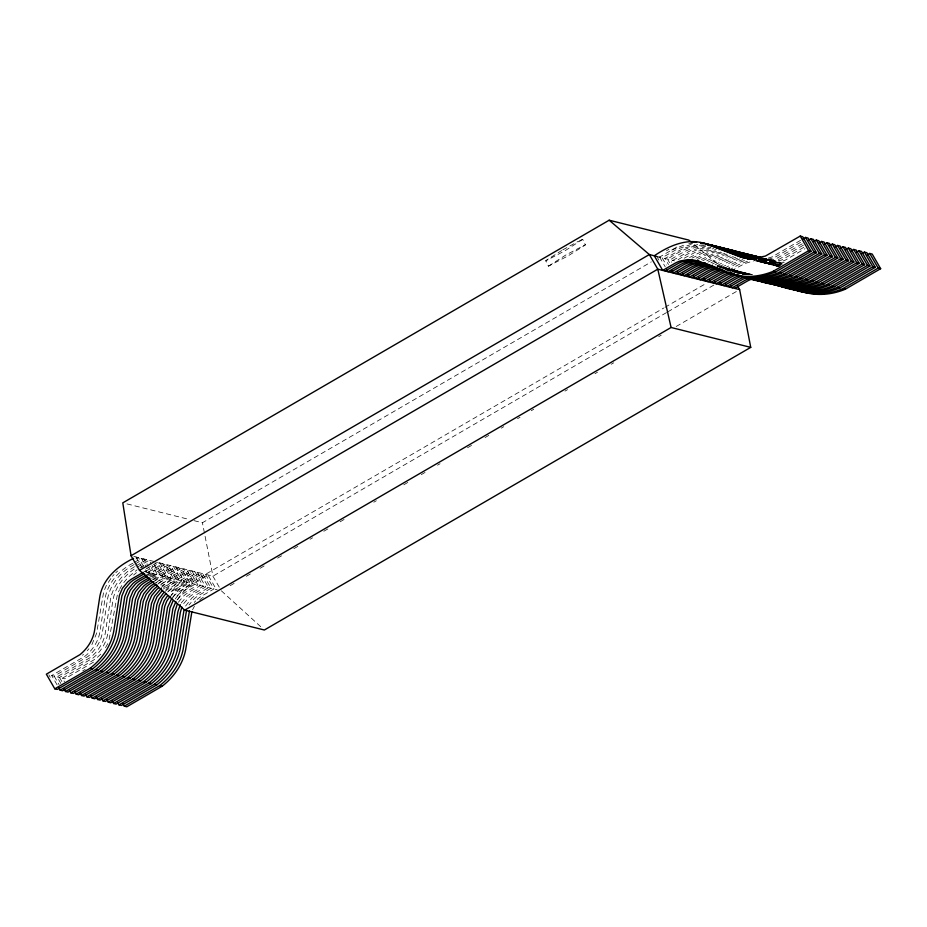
<?xml version="1.0" encoding="UTF-8"?>
<svg xmlns="http://www.w3.org/2000/svg" width="927" height="927" viewBox="0 0 927 927"><rect width="100%" height="100%" fill="white"/><g stroke="black" fill="none" stroke-linecap="round" stroke-linejoin="round"><path stroke-width="0.7" stroke-dasharray="4.63 3.48" d="M117.277 595.088L108.772 641.333M118.494 591.855L119.49 589.734M192.584 609.746L194.392 606.27M107.833 643.605L104.056 650.117M119.989 588.68L121.75 585.586M185.597 606.038L191.796 598.124A30.556 30.475 -76 0 1 196.825 594.474L208.61 587.625L200.162 572.99C188.691 579.143 176.721 586.061 169.884 597.602M91.889 644.613L96.605 633.338L103.697 591.704L106.42 585.285L111.692 577.289M579.56 240.661L582.701 239.375L585.389 244.995L568.378 255.69L548.46 266.176L545.783 260.557L561.6 250.568M548.46 266.176L565.771 255.041L585.69 244.543M582.701 239.375L565.389 250.522L545.482 261.008M172.352 598.216C179.189 586.675 191.159 579.757 202.631 573.616L211.078 588.239L199.293 595.088A30.556 30.475 -76 0 0 194.264 598.738L189.05 604.937M175.226 598.935L181.959 590.337L193.372 581.391L663.709 308.054M177.694 599.549C184.531 588.008 196.512 581.102 207.984 574.949L216.42 589.572M178.343 602.26L183.569 596.073A30.556 30.475 -76 0 1 188.598 592.411L200.383 585.574L191.935 570.939L176.964 579.769L165.91 589.676M181.228 602.979L186.443 596.791A30.556 30.475 -76 0 1 191.483 593.129L203.256 586.293L194.821 571.658L176.814 582.701L166.547 593.268M183.697 603.604L188.911 597.405A30.556 30.475 -76 0 1 193.952 593.755L205.724 586.907L197.289 572.272L179.282 583.315L169.015 593.883M123.766 582.585L128.482 576.988L137.069 569.804M176.999 599.989L181.101 595.458A30.556 30.475 -76 0 1 186.13 591.797L197.915 584.949L189.467 570.325L174.496 579.155L163.442 589.062M87.242 650.742L88.922 648.773M112.434 576.327L114.079 574.508M161.391 587.428L171.622 578.436L186.594 569.607L195.029 584.23L183.256 591.078A30.556 30.475 -76 0 0 178.216 594.74L175.365 597.683M172.897 597.058L175.748 594.126A30.556 30.475 -76 0 1 180.788 590.464L192.561 583.616L184.125 568.993L169.154 577.822L160.568 584.995M194.288 602.399L195.655 600.893M100.811 654.126L96.014 658.645L62.399 678.193L64.508 681.843M115.805 572.735L117.59 571.02M156.118 582.805L163.801 576.49L178.772 567.66L187.219 582.283L175.435 589.132A30.556 30.475 -76 0 0 170.406 592.782M157.694 584.277L166.269 577.104L181.24 568.274L189.687 582.898L177.903 589.746A30.556 30.475 -76 0 0 172.874 593.396L171.391 594.833M133.627 575.03L136.501 572.631M152.549 579.757L158.459 575.146L173.43 566.316L181.866 580.951L170.093 587.788A30.556 30.475 -76 0 0 165.052 591.449M155.018 580.372L160.927 575.771L175.898 566.93L184.334 581.565L172.561 588.413A30.556 30.475 -76 0 0 167.52 592.063M82.445 655.262L83.5 654.392M134.183 569.085C123.465 576.351 115.029 587.625 112.874 600.569L107.799 633.384C106.327 643.071 100.684 651.808 93.14 657.927L59.513 677.475L57.045 676.849L61.263 684.172M147.196 575.296L165.203 564.265L173.639 578.888L161.866 585.737M150.07 576.015L168.077 564.983L176.524 579.607L164.739 586.455A30.556 30.475 -76 0 0 162.978 587.567M152.538 576.64L170.545 565.597L178.992 580.232L167.208 587.069A30.556 30.475 -76 0 0 163.766 589.398M134.542 566.698C122.445 573.836 112.758 585.887 110.406 599.943L105.33 632.77C103.859 642.457 98.216 651.194 90.672 657.313L57.045 676.849M144.879 571.762L159.85 562.932L168.297 577.556L156.512 584.404M147.764 572.48L162.735 563.651L171.171 578.274L159.398 585.122M136.026 559.004L138.459 557.59L144.797 568.564M666.455 250.754L668.888 249.34M132.839 563.245C119.131 570.302 107.636 583.071 105.052 598.61L99.977 631.426C98.505 641.125 92.874 649.862 85.319 655.98L51.703 675.516L57.323 685.273M134.056 562.538L141.344 558.309L146.269 566.837M194.033 520.65L202.422 522.747L651.287 261.901M658.784 257.532L678.796 245.91M134.091 564.566C120.892 571.611 110.035 584.195 107.52 599.224L102.445 632.052C100.973 641.739 95.342 650.476 87.787 656.594L54.172 676.131L51.703 675.516M135.307 563.859L143.812 558.923L148.03 566.235M135.759 565.991L146.686 559.641L148.088 562.086M137.011 567.312L149.154 560.256L151.263 563.917M139.896 568.031L147.173 563.801M672.782 260.406L691.287 250.22L705.54 246.547M146.454 568.668L157.381 562.318L165.829 576.942L155.226 583.106M678.089 259.711C687.996 253.453 698.819 247.544 710.812 247.092M684.207 258.204L696.629 251.553L710.882 247.88M689.514 257.521L703.014 250.974L713.767 248.598M147.428 574.3L149.78 572.932L146.964 568.054M691.982 258.135L705.482 251.588L716.235 249.224M148.714 575.609L152.248 573.546L148.737 567.451M696.073 258.146L708.355 252.306L719.109 249.942M150.417 577.011L155.133 574.265L150.904 566.953M697.324 259.467L707.324 254.23L717.973 251.078M151.715 578.309L157.602 574.891L151.97 565.134M701.426 259.479L713.709 253.639L724.462 251.275M153.407 579.711L160.475 575.609L154.149 564.636M702.678 260.8L712.678 255.562L722.133 252.677M153.523 581.692L162.943 576.223L155.203 562.816M706.768 260.811L715.551 256.281L725.007 253.395M708.019 262.144L718.019 256.895L727.475 254.021M710.905 262.862L720.905 257.613L727.962 255.261M712.156 264.183L719.955 259.78L730.43 255.875M715.041 264.902L722.84 260.499L733.303 256.605M717.51 265.516L725.308 261.113L735.771 257.219M719.167 266.941L728.182 261.831L737.475 258.285M721.635 267.555L730.65 262.445L739.943 258.9M724.52 268.274L733.535 263.164L742.817 259.618M725.771 269.595L736.003 263.789L745.285 260.232M664.96 307.335L706.27 283.326M728.645 270.313L738.877 264.508L749.352 260.603M731.113 270.927L744.763 263.569L754.219 260.696M666.513 312.584L212.92 576.177L156.339 562.052M667.764 311.854L713.999 284.983M800.58 240.313L771.936 256.964L765.644 258.888L758.031 259.884M800.557 242.376L774.404 257.579L765.575 259.989L757.996 260.51L769.132 264.068L781.623 263.998M802.191 243.824L776.015 258.784L765.911 261.043L755.968 260.788M803.419 245.157L779.758 258.911C771.542 262.109 762.249 262.874 753.755 260.325M803.802 247.324L781.368 260.116L771.264 262.376L758.946 261.657C767.51 264.16 776.838 263.488 785.099 260.244L805.03 248.668M93.5 662.156L64.867 678.807L62.399 678.193M82.688 670.835L85.18 669.398M230.105 585.725L235.11 582.816M246.35 576.281L251.344 573.384M260.093 568.297L265.099 565.389M277.59 558.135L282.584 555.227M293.836 548.691L298.83 545.783M310.082 539.247L312.584 537.799M323.824 531.264L328.818 528.355M340.07 521.82L346.316 518.193M373.813 502.214L376.304 500.765M403.801 484.786L408.795 481.878M421.287 474.624L425.041 472.446M437.532 465.18L440.035 463.732M467.521 447.753L472.527 444.844M485.018 437.59L488.772 435.412M501.264 428.147L503.767 426.687M517.509 418.703L520.012 417.254M531.252 410.719L533.755 409.259M564.995 391.113L567.498 389.653M594.983 373.685L597.486 372.225M611.229 364.241L613.732 362.793M658.715 336.652L661.206 335.192M676.2 326.478L737.185 291.043M562.793 249.873L578.483 241.217M671.762 250.058L685.18 244.577M784.219 262.248C775.215 264.902 765.343 264.369 756.78 260.475M691.241 244.404L677.173 249.096L662.087 257.729L666.316 265.041M688.773 243.789L692.376 243.268M697.718 244.601L683.466 248.274L664.972 258.448L668.494 264.543M732.26 271.993L740.152 271.715L749.642 274.612M737.602 273.326L743.558 272.897L750.974 274.392M742.956 274.67L752.736 274.693M703.778 244.948C690.372 245.168 678.448 252.156 667.44 259.062L669.549 262.723M705.459 245.759C692.481 246.211 681.032 253.152 670.314 259.78L671.727 262.225M759.016 259.908L773.048 260.475L768.529 259.328L782.098 264.427M726.026 269.653L733.813 269.966L746.78 274.624M728.912 270.371L736.687 270.684L748.321 274.821M731.38 270.985L739.155 271.298L748.101 274.404M736.722 272.318L744.508 272.631L750.766 274.705M742.075 273.65L751.681 274.415L747.382 273.349M779.422 265.226L769.642 264.334L776.907 265.713M760.14 259.027L770.58 259.861M720.198 267.555L727.822 268.459L744.323 274.74M725.551 268.888L733.164 269.792L745.656 274.519M761.971 258.413L767.707 259.143L765.238 258.517M716.826 266.223L722.469 267.127L738.981 273.407M719.294 266.837L724.937 267.741L742.794 274.543M724.636 268.17L730.291 269.073L745.459 274.844M777.359 266.13L779.792 266.431M758.066 259.514L772.678 265.052L779.827 266.744M762.353 257.799L781.855 263.268M717.765 265.956L738.784 273.72M776.351 261.287L773.883 260.661L782.064 263.685M761.982 262.376L764.451 263.001M758.101 260.255L769.804 264.334L757.88 259.838M772.678 265.052L777.452 266.281L774.984 265.667M764.288 262.99L766.756 263.616M719.595 266.408L717.127 265.794L718.877 266.385M720.65 266.675L724.937 267.741M725.992 268.007L730.291 269.073M731.345 269.351L735.632 270.417M736.687 270.684L740.986 271.75M742.04 272.017L746.328 273.083M656.362 256.304L674.624 260.858M126.976 503.906L188.448 519.259M133.859 556.443L154.936 561.704M144.438 571.6L217.196 589.769M767.336 263.72L772.11 264.948M761.415 262.271L756.583 260.788M770.997 259.942L781.878 263.998M765.656 258.61L780.557 264.218M764.126 258.309L780.777 264.647M778.031 266.385L760.731 259.815M775.146 265.667L759.19 259.618M763.118 258.227L780.58 264.96M763.338 258.645L780.801 265.377M761.809 258.448L779.271 265.18M762.017 258.865L779.491 265.597M761.832 259.178L779.294 265.91M762.052 259.595L778.17 265.817M760.511 259.398L777.973 266.13M720.221 266.895L730.951 271.032M717.347 266.176L721.368 267.729M722.712 268.251L730.754 271.356M725.609 269.699L729.63 271.252M694.369 244.693L722.272 267.636M221.356 590.812L263.303 629.062M659.618 257.115L665.25 266.872M656.745 256.397L658.854 260.047M219.247 587.15L212.92 576.177L202.422 522.747M205.516 574.334L213.952 588.958L202.179 595.806A30.556 30.475 -76 0 0 197.138 599.456M145.493 569.781L146.906 572.214M135.991 556.976L143.025 569.166M59.513 677.475L62.329 682.342M54.172 676.131L59.096 684.671M48.818 674.798L50.22 677.243M199.606 600.082A30.556 30.475 -76 0 1 204.647 596.42"/><path stroke-width="1.39" d="M184.091 609.584L178.146 645.98C175.724 661.299 166.431 674.914 154.299 684.3L118.969 704.833L117.555 702.399M186.559 610.209L180.614 646.606C178.193 661.913 168.899 675.528 156.767 684.914L121.437 705.447L118.969 704.833M189.444 610.928L183.5 647.324C181.078 662.631 171.785 676.246 159.653 685.632L124.311 706.165L122.909 703.732M191.912 611.542L185.968 647.938C183.546 663.245 174.253 676.861 162.121 686.247L126.779 706.791L124.311 706.165M181.889 607.081L180.325 612.504L175.273 645.262C172.851 660.58 163.558 674.196 151.425 683.581L116.084 704.114L113.615 703.5L112.213 701.067M177.37 603.975L174.983 611.171L169.919 643.929C167.497 659.236 158.204 672.863 146.072 682.249L110.742 702.782L108.274 702.168L106.86 699.723M180.255 604.705L177.857 611.89L172.804 644.647C170.383 659.954 161.089 673.581 148.957 682.967L113.615 703.5M173.001 600.928L170 608.008L164.577 642.596C162.155 657.903 152.862 671.519 140.73 680.905L105.388 701.449L102.92 700.824L101.518 698.39M175.875 601.646L172.874 608.726L167.451 643.315C165.029 658.622 155.736 672.237 143.604 681.623L108.274 702.168M171.646 598.657L167.532 607.394L162.109 641.982C159.687 657.289 150.394 670.905 138.262 680.291L102.92 700.824M167.544 595.725L164.206 600.696L162.179 606.061L156.756 640.638C154.334 655.957 145.041 669.572 132.909 678.958L97.578 699.491L96.165 697.058M170.012 596.339L166.675 601.31L164.647 606.675L159.224 641.264C156.802 656.571 147.509 670.186 135.377 679.572L100.046 700.105L97.578 699.491M163.569 592.874L158.865 599.363L156.837 604.728L151.414 639.306C148.992 654.624 139.699 668.24 127.567 677.625L92.225 698.158L90.823 695.725M166.037 593.489L162.306 598.263L159.305 605.343L153.882 639.92C151.46 655.238 142.167 668.854 130.035 678.24L94.693 698.773L92.225 698.158M162.179 590.731L156.953 596.918L153.952 604.01L148.529 638.587C146.107 653.894 136.814 667.521 124.681 676.907L89.351 697.44L86.883 696.826L85.469 694.381M133.558 558.378C117.694 565.922 102.573 579.074 99.71 597.278L94.635 630.093C93.163 639.781 87.52 648.529 79.977 654.647L46.35 674.184L54.797 688.807L90.128 668.274C102.26 658.888 111.553 645.273 113.975 629.966L119.398 595.377L122.399 588.297L127.625 582.098A30.556 30.475 -76 0 1 132.654 578.448L143.256 572.283M54.797 688.807L57.265 689.433L92.596 668.888C104.728 659.503 114.021 645.887 116.443 630.58L121.866 595.991L124.867 588.912L130.093 582.724A30.556 30.475 -76 0 1 135.122 579.062L144.554 573.581M58.737 687.707L60.139 690.151L95.481 669.607C107.613 660.221 116.906 646.606 119.328 631.299L124.751 596.71L127.752 589.63L132.967 583.442A30.556 30.475 -76 0 1 138.007 579.781L146.246 574.983M60.139 690.151L62.607 690.766L97.949 670.233C110.081 660.847 119.374 647.22 121.796 631.913L127.219 597.336L130.22 590.244L135.435 584.056A30.556 30.475 -76 0 1 140.475 580.395L147.544 576.293M64.079 689.039L65.493 691.484L100.823 670.951C112.955 661.565 122.248 647.938 124.67 632.631L130.093 598.054L133.094 590.962L138.32 584.775A30.556 30.475 -76 0 1 143.349 581.113L149.247 577.695M65.493 691.484L67.961 692.098L103.291 671.565C115.423 662.179 124.716 648.564 127.138 633.245L132.561 598.668L135.562 591.588L140.788 585.389A30.556 30.475 -76 0 1 145.817 581.727L150.533 578.993M69.432 690.383L70.834 692.817L106.176 672.284C118.308 662.898 127.602 649.282 130.023 633.964L135.446 599.387L138.447 592.307L143.662 586.107A30.556 30.475 -76 0 1 148.702 582.446L151.055 581.078M70.834 692.817L73.303 693.431L108.644 672.898C120.777 663.512 130.07 649.897 132.491 634.578L137.914 600.001L140.916 592.921L146.13 586.721A30.556 30.475 -76 0 1 151.171 583.071L153.523 581.692M74.774 691.716L76.188 694.149L111.518 673.616C123.65 664.23 132.943 650.615 135.365 635.296L140.788 600.719L143.789 593.639L149.015 587.44A30.556 30.475 -76 0 1 154.044 583.79M76.188 694.149L78.656 694.763L113.986 674.23C126.118 664.844 135.412 651.229 137.833 635.922L143.256 601.333L146.257 594.253L151.483 588.066A30.556 30.475 -76 0 1 156.512 584.404M80.128 693.048L81.53 695.493L116.872 674.949C129.004 665.563 138.297 651.948 140.719 636.64L146.142 602.052L149.143 594.972L154.357 588.784A30.556 30.475 -76 0 1 157.625 586.223M81.53 695.493L83.998 696.107L119.34 675.563C131.472 666.177 140.765 652.562 143.187 637.255L148.61 602.666L151.611 595.586L156.825 589.398A30.556 30.475 -76 0 1 158.413 588.066M86.883 696.826L122.213 676.293C134.345 666.907 143.639 653.28 146.06 637.973L151.483 603.396L154.485 596.304L159.711 590.117A30.556 30.475 -76 0 1 161.298 588.784M692.145 242.851L688.796 240.093L609.166 220.209L122.793 502.863L131.055 555.736L139.502 570.372L184.716 610.128L264.346 630.012L750.731 347.37L739.642 289.618L737.533 285.956M131.055 555.736L649.34 254.543L656.362 256.304M139.502 570.372L657.788 269.178L739.642 289.618M665.192 271.02L676.965 264.183A30.556 30.475 -76 0 1 682.631 261.611L690.58 260.151L698.205 261.066L730.8 273.546L745.957 277.718M670.534 272.353L682.318 265.516A30.556 30.475 -76 0 1 687.985 262.944L693.941 261.634L699.839 261.646M675.887 273.697L687.66 266.849A30.556 30.475 -76 0 1 693.326 264.288L699.294 262.967L705.18 262.99M681.229 275.029L693.014 268.181A30.556 30.475 -76 0 1 698.68 265.62L706.629 264.16M686.583 276.362L698.355 269.514A30.556 30.475 -76 0 1 704.022 266.953L709.989 265.643M691.924 277.694L703.709 270.858A30.556 30.475 -76 0 1 709.375 268.285L713.338 267.266M697.278 279.039L709.051 272.19A30.556 30.475 -76 0 1 714.717 269.63L718.68 268.61M702.62 280.371L714.404 273.523A30.556 30.475 -76 0 1 720.07 270.962L722.04 270.383M707.973 281.704L719.746 274.855A30.556 30.475 -76 0 1 725.412 272.295M713.315 283.036L725.099 276.2A30.556 30.475 -76 0 1 730.766 273.627M737.73 275.667C750.406 278.54 763.86 276.814 775.795 271.866L811.125 251.333L802.689 236.698L800.221 236.084L765.32 256.107L752.689 258.552L742.898 257.648M718.668 284.38L730.441 277.532A30.556 30.475 -76 0 1 736.108 274.971L739.561 276.061M803.072 238.865L805.563 237.416L808.031 238.042L816.478 252.665L781.137 273.198C770.325 277.671 758.321 279.514 746.71 277.706M724.01 285.713L735.795 278.865A30.556 30.475 -76 0 1 741.461 276.304M808.425 240.197L810.916 238.76L813.385 239.375L821.82 253.998L786.49 274.531C774.555 279.479 761.102 281.205 748.425 278.332M729.364 287.046L741.136 280.197A30.556 30.475 -76 0 1 746.803 277.636M813.767 241.541L816.258 240.093L818.726 240.707L827.174 255.331L791.832 275.875C781.021 280.348 769.016 282.179 757.405 280.371M734.705 288.378L746.49 281.541A30.556 30.475 -76 0 1 752.156 278.969M184.716 610.128L671.09 327.486L750.731 347.37M819.12 242.874L821.612 241.426L824.08 242.04L832.516 256.675L797.185 277.208C779.874 284.948 760.024 283.129 742.631 276.617M756.722 259.004L736.444 251.321L701.067 242.503C684.311 238.876 667.834 246.628 654.277 255.782L662.724 270.406L674.497 263.558A30.556 30.475 -76 0 1 680.163 260.997L688.112 259.537L695.737 260.452L728.332 272.932C742.794 278.448 759.201 277.127 773.327 271.252L808.657 250.707L811.125 251.333M824.462 244.207L826.954 242.758L829.422 243.372L837.869 258.007L802.527 278.54C791.716 283.013 779.711 284.856 768.101 283.048M740.615 276.385C753.292 279.259 766.733 277.532 778.668 272.584L814.01 252.051L816.478 252.665M829.816 245.539L832.307 244.091L834.775 244.716L843.211 259.34L807.88 279.873C791.148 287.266 771.89 286.13 755.076 279.606M743.083 276.999C756.571 280.788 771.171 279.27 784.022 273.917L819.352 253.384L821.82 253.998M835.157 246.883L837.649 245.435L840.117 246.049L848.564 260.672L813.222 281.217C801.287 286.165 787.846 287.88 775.169 285.006M751.31 279.05C763.987 281.924 777.429 280.197 789.364 275.249L824.706 254.716L827.174 255.331M840.511 248.216L843.002 246.767L845.47 247.382L853.906 262.017L818.576 282.55C805.864 287.834 791.415 289.409 778.043 285.736M753.778 279.676C767.266 283.465 781.867 281.935 794.717 276.594L830.047 256.049L832.516 256.675M845.853 249.548L848.344 248.1L850.812 248.714L859.259 263.349L823.918 283.882C811.982 288.83 798.541 290.557 785.864 287.683M762.006 281.727C774.682 284.601 788.124 282.874 800.059 277.926L835.401 257.393L837.869 258.007M851.206 250.881L853.697 249.433L856.166 250.058L864.601 264.682L829.271 285.215C816.56 290.51 802.11 292.075 788.738 288.401M764.474 282.341C777.962 286.13 792.562 284.612 805.412 279.259L840.743 258.726L843.211 259.34M856.548 252.225L859.039 250.777L861.507 251.391L869.955 266.014L834.613 286.547C822.678 291.507 809.236 293.222 796.56 290.348M772.701 284.392C785.378 287.266 798.819 285.539 810.754 280.591L846.096 260.058L848.564 260.672M861.901 253.558L864.393 252.109L866.861 252.723L875.297 267.347L839.966 287.891C827.255 293.175 812.805 294.751 799.433 291.066M781.681 286.431C793.28 288.239 805.296 286.408 816.108 281.935L851.438 261.391L853.906 262.017M867.243 254.89L869.735 253.442L872.203 254.056L880.65 268.691L845.308 289.224C830.302 295.528 812.724 296.466 797.637 289.873M783.396 287.069C796.073 289.942 809.514 288.216 821.449 283.268L856.791 262.735L859.259 263.349M792.376 289.108C803.976 290.916 815.992 289.073 826.803 284.601L862.133 264.068L864.601 264.682M779.874 286.13C796.664 292.063 815.598 293.291 832.145 285.933L867.487 265.4L869.955 266.014M803.072 291.773C814.671 293.581 826.687 291.75 837.498 287.277L872.828 266.733L875.297 267.347M785.609 286.686C803.582 294.357 824.601 296.767 842.84 288.61L878.182 268.065L880.65 268.691M724.926 271.101L722.944 271.681A30.556 30.475 -76 0 0 717.278 274.241L705.505 281.09L704.091 278.656M716.212 267.984L712.249 269.015A30.556 30.475 -76 0 0 706.583 271.576L694.81 278.413L693.396 275.979M721.565 269.328L717.602 270.348A30.556 30.475 -76 0 0 711.936 272.909L700.152 279.757L698.749 277.312M712.863 266.362L706.907 267.671A30.556 30.475 -76 0 0 701.241 270.244L689.456 277.08L688.054 274.647M704.161 263.546L696.212 265.006A30.556 30.475 -76 0 0 690.545 267.567L678.761 274.415L677.359 271.97M709.503 264.879L701.554 266.339A30.556 30.475 -76 0 0 695.887 268.9L684.114 275.748L682.701 273.314M693.083 242.283L696.64 242.295M700.777 262.214L690.858 263.674A30.556 30.475 -76 0 0 685.192 266.234L673.419 273.083L672.005 270.638M700.685 243.106L703.002 243.291M707.336 244.96L709.653 245.145M711.38 245.771L717.104 246.501M719.19 247.729L721.519 247.915M722.075 248.448L727.799 249.178M726.258 249.687L728.576 249.873M729.885 250.394L760.302 257.277M736.953 252.353L740.441 252.631M740.58 253.071L746.316 253.801M744.763 254.311L747.092 254.496M748.807 255.122L751.137 255.307M755.459 256.976L758.946 257.254M759.503 257.787L761.832 257.973M750.175 259.039L740.592 257.034L704.358 243.303M700.128 242.573L703.535 243.117M704.138 243.465L706.409 243.836M705.47 243.905L708.877 244.45M708.355 244.624L711.762 245.168M711.959 245.423L714.23 245.782M716.165 246.57L719.572 247.115M719.051 247.289L722.457 247.833M722.654 248.088L724.926 248.459M726.861 249.247L730.267 249.792M729.746 249.966L733.153 250.51M735.088 251.298L738.495 251.843M737.556 251.912L740.963 252.457M741.577 252.816L743.848 253.175M745.783 253.975L749.19 254.519M748.251 254.589L751.658 255.134M752.272 255.493L754.543 255.852M753.605 255.922L757.011 256.466M756.478 256.64L759.885 257.185M699.259 261.333L693.466 260.881L685.516 262.329A30.556 30.475 -76 0 0 679.85 264.902L668.066 271.738L666.664 269.305M773.327 271.252L775.795 271.866M778.668 272.584L781.137 273.198M784.022 273.917L786.49 274.531M789.364 275.249L791.832 275.875M794.717 276.594L797.185 277.208M800.059 277.926L802.527 278.54M805.412 279.259L807.88 279.873M810.754 280.591L813.222 281.217M816.108 281.935L818.576 282.55M821.449 283.268L823.918 283.882M826.803 284.601L829.271 285.215M832.145 285.933L834.613 286.547M837.498 287.277L839.966 287.891M842.84 288.61L845.308 289.224M90.128 668.274L92.596 668.888M95.481 669.607L97.949 670.233M100.823 670.951L103.291 671.565M106.176 672.284L108.644 672.898M111.518 673.616L113.986 674.23M116.872 674.949L119.34 675.563M122.213 676.293L124.681 676.907M127.567 677.625L130.035 678.24M132.909 678.958L135.377 679.572M138.262 680.291L140.73 680.905M143.604 681.623L146.072 682.249M148.957 682.967L151.425 683.581M154.299 684.3L156.767 684.914M159.653 685.632L162.121 686.247M748.251 258.992L709.711 244.647M780.511 286.35L765.772 282.283M757.834 256.663L760.65 257.602M754.96 255.945L760.464 257.926M752.492 255.319L760.673 258.343M749.607 254.601L759.143 258.146M747.139 253.986L758.019 258.042M744.265 253.268L757.822 258.366M741.797 252.654L756.699 258.262M738.912 251.935L756.502 258.587M733.57 250.603L756.536 259.317M731.102 249.989L755.412 259.224M728.216 249.259L753.871 259.015M725.748 248.645L752.747 258.923M722.875 247.926L752.55 259.236M720.406 247.312L751.426 259.143M717.521 246.594L749.897 258.934M715.053 245.979L748.773 258.842M712.179 245.261L748.413 258.992M706.826 243.928L743.06 257.66M797.857 290.29L801.264 291.472M794.972 289.572L798.379 290.742M792.504 288.957L795.911 290.128M788.298 288.019L790.569 288.795M784.277 286.906L787.683 288.077M781.809 286.292L785.215 287.463M780.071 285.956L782.342 286.744M776.467 284.948L778.738 285.736M773.582 284.23L776.988 285.412M774.52 284.786L767.092 282.063M769.375 283.291L771.646 284.068M762.886 281.565L766.293 282.735M761.554 281.333L763.825 282.121M757.544 280.232L760.951 281.402M752.191 278.888L755.598 280.07M750.858 278.668L753.13 279.444M746.849 277.555L749.12 278.343M744.381 276.941L747.788 278.112M742.434 276.779L739.028 275.609A30.556 30.475 -76 0 0 733.327 278.251L721.542 285.099L720.14 282.654M728.321 272.202L737.092 275.446M737.475 274.67L741.496 276.223M730.789 272.816L734.81 274.369M704.184 262.897L724.3 270.649M609.166 220.209L649.34 254.543L657.788 269.178L671.09 327.486M869.735 253.442L878.182 268.065M864.393 252.109L872.828 266.733M859.039 250.777L867.487 265.4M853.697 249.433L862.133 264.068M848.344 248.1L856.791 262.735M843.002 246.767L851.438 261.391M837.649 245.435L846.096 260.058M832.307 244.091L840.743 258.726M826.954 242.758L835.401 257.393M821.612 241.426L830.047 256.049M816.258 240.093L824.706 254.716M810.916 238.76L819.352 253.384M805.563 237.416L814.01 252.051M800.221 236.084L808.657 250.707M730.835 285.331L732.237 287.764L744.022 280.916A30.556 30.475 -76 0 1 749.688 278.355M725.482 283.986L726.895 286.431L738.668 279.583A30.556 30.475 -76 0 1 744.335 277.022M714.787 281.321L716.2 283.755L727.973 276.918A30.556 30.475 -76 0 1 733.639 274.346M709.445 279.989L710.847 282.422L722.631 275.574A30.556 30.475 -76 0 1 728.298 273.013"/></g></svg>
